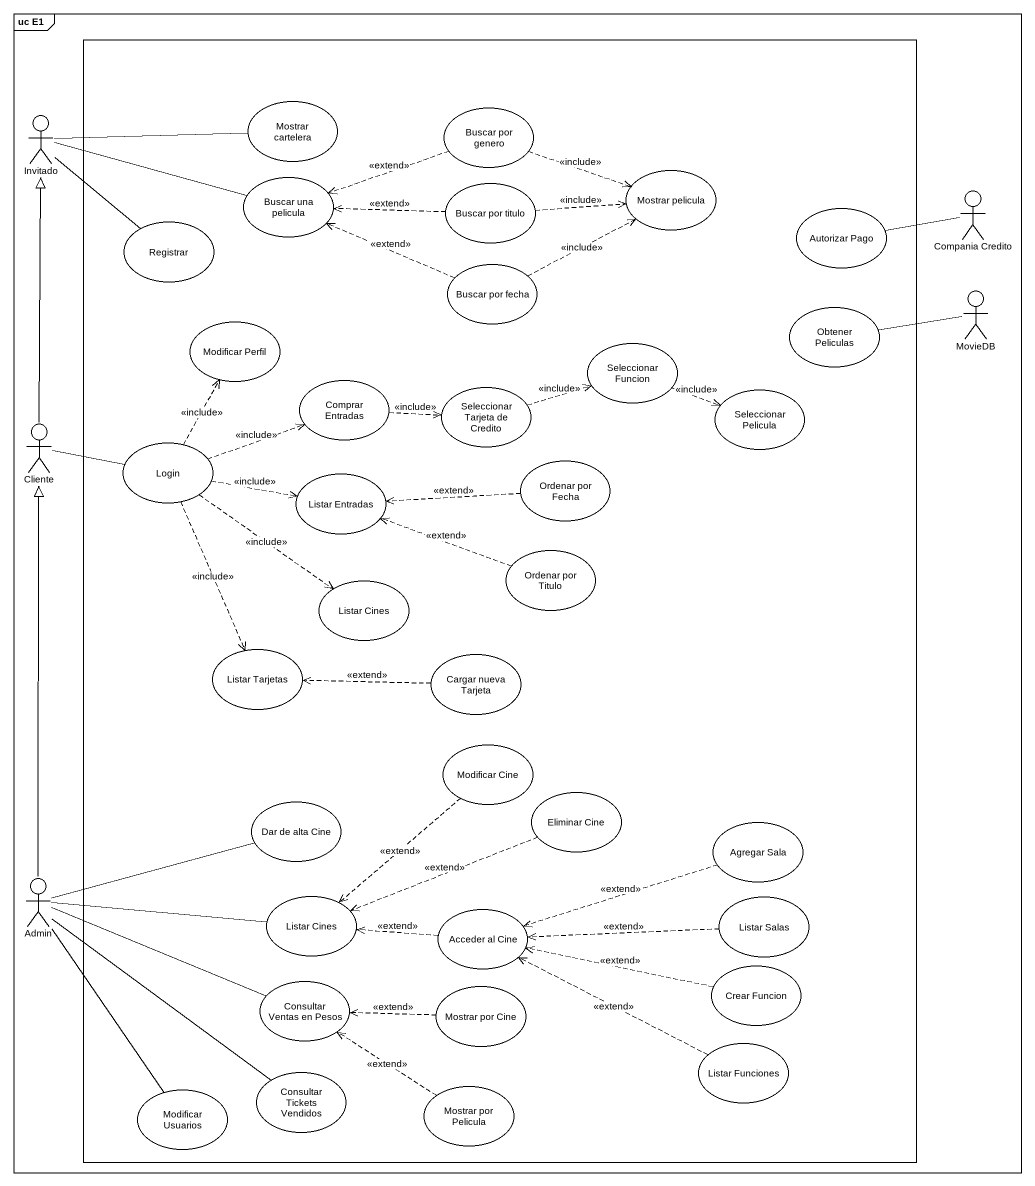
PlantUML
@startuml
mainframe uc E1
rectangle " " as rectangle1 {
  usecase "Mostrar cartelera" as Mostrar_cartelera
  usecase "Buscar por genero" as Buscar_por_genero
  usecase "Buscar una pelicula" as Buscar_una_pelicula
  usecase "Buscar por titulo" as Buscar_por_titulo
  usecase "Mostrar pelicula" as Mostrar_pelicula
  usecase Registrar
  usecase "Autorizar Pago" as Autorizar_Pago
  usecase "Buscar por fecha" as Buscar_por_fecha
  usecase "Obtener Peliculas" as Obtener_Peliculas
  usecase "Modificar Perfil" as Modificar_Perfil
  usecase "Seleccionar Funcion" as Seleccionar_Funcion
  usecase "Comprar Entradas" as Comprar_Entradas
  usecase "Seleccionar Tarjeta de Credito" as Seleccionar_Tarjeta_de
  usecase "Seleccionar Pelicula" as Seleccionar_Pelicula
  usecase Login
  usecase "Ordenar por Fecha" as Ordenar_por_Fecha
  usecase "Listar Entradas" as Listar_Entradas
  usecase "Ordenar por Titulo" as Ordenar_por_Titulo
  usecase "Listar Cines" as Listar_Cines
  usecase "Listar Tarjetas" as Listar_Tarjetas
  usecase "Cargar nueva Tarjeta" as Cargar_nueva_Tarjeta
  usecase "Modificar Cine" as Modificar_Cine
  usecase "Dar de alta Cine" as Dar_de_alta_Cine
  usecase "Eliminar Cine" as Eliminar_Cine
  usecase "Agregar Sala" as Agregar_Sala
  usecase "Listar Cines" as Listar_Cines_2
  usecase "Acceder al Cine" as Acceder_al_Cine
  usecase "Listar Salas" as Listar_Salas
  usecase "Crear Funcion" as Crear_Funcion
  usecase "Consultar Ventas en Pesos" as Consultar_Ventas_en_Pesos
  usecase "Mostrar por Cine" as Mostrar_por_Cine
  usecase "Listar Funciones" as Listar_Funciones
  usecase "Consultar Tickets Vendidos" as Consultar_Tickets_Vendidos
  usecase "Modificar Usuarios" as Modificar_Usuarios
  usecase "Mostrar por Pelicula" as Mostrar_por_Pelicula
}
actor Invitado
actor "Compania Credito" as Compania_Credito
actor MovieDB
actor Cliente
actor Admin
Buscar_por_genero .left.> Buscar_una_pelicula : <<extend>>
Buscar_por_genero .right.> Mostrar_pelicula : <<include>>
Invitado -right- Mostrar_cartelera
Invitado -- Registrar
Buscar_una_pelicula -left- Invitado
Buscar_por_titulo .left.> Buscar_una_pelicula : <<extend>>
Buscar_por_titulo .right.> Mostrar_pelicula : <<include>>
Autorizar_Pago -right- Compania_Credito
Buscar_por_fecha .left.> Buscar_una_pelicula : <<extend>>
Buscar_por_fecha .right.> Mostrar_pelicula : <<include>>
MovieDB -left- Obtener_Peliculas
Seleccionar_Funcion .right.> Seleccionar_Pelicula : <<include>>
Comprar_Entradas .right.> Seleccionar_Tarjeta_de : <<include>>
Cliente -up-|> Invitado
Cliente -right- Login
Seleccionar_Tarjeta_de .right.> Seleccionar_Funcion : <<include>>
Login .up.> Modificar_Perfil : <<include>>
Login .right.> Comprar_Entradas : <<include>>
Login .right.> Listar_Entradas : <<include>>
Login ..> Listar_Cines : <<include>>
Login ..> Listar_Tarjetas : <<include>>
Ordenar_por_Fecha .left.> Listar_Entradas : <<extend>>
Ordenar_por_Titulo .left.> Listar_Entradas : <<extend>>
Cargar_nueva_Tarjeta .left.> Listar_Tarjetas : <<extend>>
Modificar_Cine ..> Listar_Cines_2 : <<extend>>
Eliminar_Cine .left.> Listar_Cines_2 : <<extend>>
Agregar_Sala .left.> Acceder_al_Cine : <<extend>>
Admin -up-|> Cliente
Admin -right- Dar_de_alta_Cine
Admin -right- Consultar_Ventas_en_Pesos
Admin -- Consultar_Tickets_Vendidos
Admin -- Modificar_Usuarios
Listar_Cines_2 -left- Admin
Acceder_al_Cine .left.> Listar_Cines_2 : <<extend>>
Listar_Salas .left.> Acceder_al_Cine : <<extend>>
Crear_Funcion .left.> Acceder_al_Cine : <<extend>>
Mostrar_por_Cine .left.> Consultar_Ventas_en_Pesos : <<extend>>
Listar_Funciones .left.> Acceder_al_Cine : <<extend>>
Mostrar_por_Pelicula .up.> Consultar_Ventas_en_Pesos : <<extend>>
@enduml
